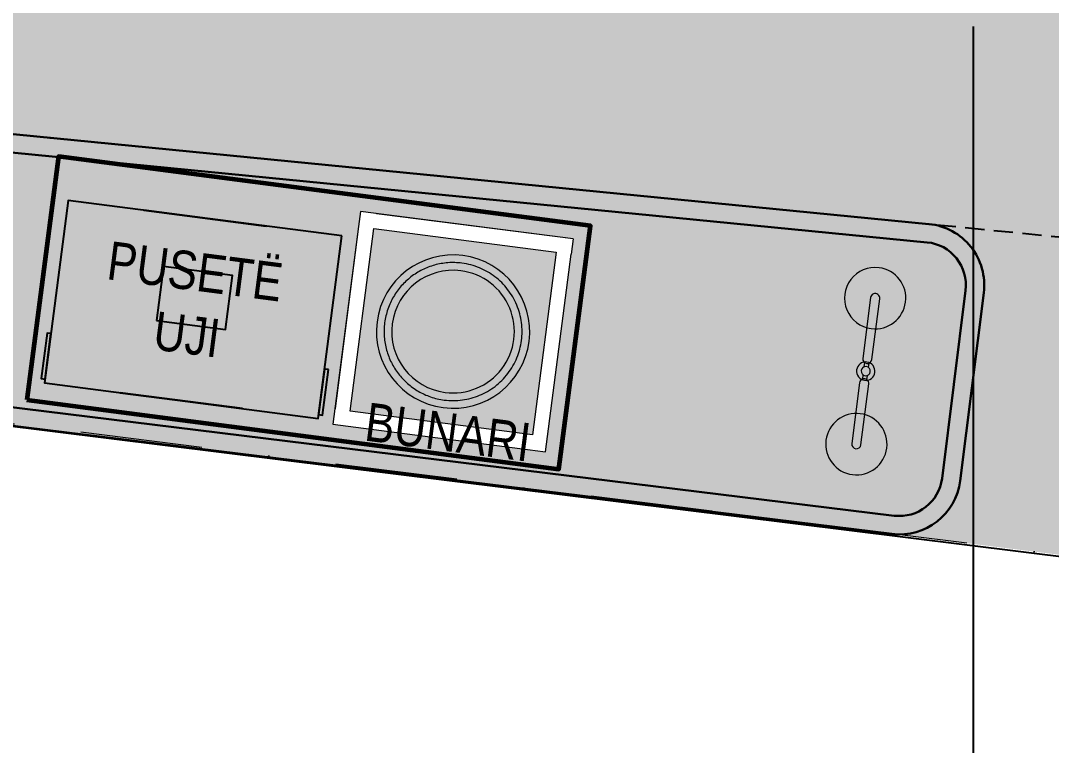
# Model space of a CAD drawing. Header units: centimetres. Extents: x 31799 to 51185, y -99131 to -72325.
# Drawn here: x 39556 to 40229, y -91898 to -91426 of the extents above; entities that cross this region are included whole.
import ezdxf

# ---------------------------------------------------------------- set-up
doc = ezdxf.new("R2010")
doc.units = ezdxf.units.CM
doc.header["$LTSCALE"] = 50
doc.header["$MEASUREMENT"] = 0
doc.set_wipeout_variables(frame=1)
for name, pattern in [('CACHE', [0.375, 0.25, -0.125]), ('Dot & Dashed', [335.13888120651256, 158.749999999965, -88.19444444442497, 0, -88.19443676212254]), ('Wipeout_Contour', [1000, 0, -1000])]:
    doc.linetypes.add(name, pattern=pattern)
doc.layers.get('0').update_dxf_attribs({"color": 8})
for name, color, linetype, lineweight in [('BETON CACHE', 4, 'CACHE', 5), ('New_0_Pen_No__1', 7, 'Continuous', 18), ('New_SANITARI BANJO_Pen_No__15', 214, 'Continuous', 25)]:
    doc.layers.add(name, color=color, linetype=linetype, lineweight=lineweight)
for name, color, linetype in [('BORD', 5, 'Continuous'), ('COTE 50ème', 1, 'Continuous'), ('EMPRISE BATIMENT', 253, 'CACHE'), ('New_Interior - Lamp', 7, 'Continuous'), ('New_MURET BA', 7, 'Continuous'), ('New_PLLAKAT', 7, 'Continuous'), ('New_SANITARI BANJO', 7, 'Continuous'), ('PARCELA', 7, 'Continuous'), ('TALUS', 2, 'Continuous')]:
    doc.layers.add(name, color=color, linetype=linetype)
for name, color, linetype, lineweight, true_color in [('New_Interior - Lamp_Pen_No__77', 7, 'Continuous', 20, 0xffeb28), ('New_MURET BA_Pen_No__9', 7, 'Continuous', 13, 0x3dad99), ('New_PLLAKAT_Pen_No__200', 7, 'Continuous', 18, 0xd61616), ('New_SANITARI BANJO_Pen_No__4', 252, 'Continuous', 18, 0x696969), ('New_SANITARI BANJO_Pen_No__64', 7, 'Continuous', 18, 0x41c341)]:
    doc.layers.add(name, color=color, linetype=linetype, lineweight=lineweight, true_color=true_color)
doc.layers.get('New_SANITARI BANJO').off()
doc.styles.add('GENERATED_STYLE_2', font='arial.ttf')
doc.styles.add('RS_TXT_100', font='arial.ttf', dxfattribs={"height": 25})
doc.dimstyles.new('RS_100CM_LINEAIRE', dxfattribs={"dimscale": 10, "dimtxt": 25, "dimasz": 1.5, "dimexe": 1, "dimexo": 2.5, "dimgap": 1, "dimtad": 1, "dimdec": 1, "dimrnd": 0.5, "dimdsep": 46, "dimtxsty": 'RS_TXT_100', "dimblk1": 'ARCHTICK', "dimblk2": 'ARCHTICK', "dimsah": 1, "dimcen": 2.5, "dimdle": 1, "dimclrt": 4, "dimadec": 0, "dimazin": 2, "dimtfac": 1, "dimtdec": 1, "dimtix": 1, "dimtmove": 2, "dimatfit": 3, "dimfxl": 1, "dimtolj": 1, "dimtzin": 0, "dimarcsym": 0})

# ---------------------------------------------------------------- blocks, each defined once
blk = doc.blocks.new('A$Cd0191f6d')
at = {"layer": 'PARCELA', "flags": 128}
blk.add_lwpolyline([(-4012.299999874085, 2412.499999813735), (-1544.900000095367, 6642.599999997765), (-1363.699999824166, 6562.69999993965), (1796.300000138581, 5170.699999947101), (2325.200000032783, 4910.499999951571), (1784.999999869615, 3774.500000011176), (1430.499999970198, 3029.199999943376), (1230.499999877065, 2593.200000096112), (0, 0), (-1167.599999997765, 602.3999998345971), (-4012.299999874085, 2412.499999813735)], dxfattribs=at)
blk = doc.blocks.new('Slab_300', base_point=(7745.285537576168, -631.5215628778478))
at = {"layer": 'New_PLLAKAT_Pen_No__200', "color": 12, "linetype": 'Continuous', "lineweight": 60, "true_color": 0xd61616, "flags": 128}
blk.add_lwpolyline([(7745.285537576168, -631.5215628778478), (8095.285537576166, -631.5215628778478), (8095.285537576166, -471.5215628778494), (7745.285537576168, -471.5215628778494)], close=True, dxfattribs=at)
blk = doc.blocks.new('Wall_141', base_point=(8075.285537576166, -491.5215628778488))
at = {"color": 254, "linetype": 'Wipeout_Contour', "lineweight": 0, "ltscale": 23891.32294376886}
blk.add_wipeout([(7945.285537576168, -491.5215628778488), (7955.285537576168, -491.5215628778488), (7945.285537576168, -481.5215628778488)], dxfattribs=at).dxf.layer = 'New_MURET BA'
at = {"color": 254, "linetype": 'Wipeout_Contour', "lineweight": 0, "ltscale": 24289.58479423104}
blk.add_wipeout([(8075.285537576166, -491.5215628778488), (8085.285537576166, -491.5215628778488), (8085.285537576166, -481.5215628778488)], dxfattribs=at).dxf.layer = 'New_MURET BA'
at = {"color": 254, "linetype": 'Wipeout_Contour', "lineweight": 0, "ltscale": 23899.63424303211}
blk.add_wipeout([(7945.285537576168, -481.5215628778488), (7955.285537576168, -491.5215628778488), (7955.285537576168, -481.5215628778488)], dxfattribs=at).dxf.layer = 'New_MURET BA'
at = {"layer": 'New_MURET BA_Pen_No__9', "color": 135, "linetype": 'Continuous', "lineweight": 13, "true_color": 0x3dad99, "flags": 128}
blk.add_lwpolyline([(7945.285537576168, -481.5215628778488), (7945.285537576168, -491.5215628778488)], dxfattribs=at)
at = {"color": 254, "linetype": 'Wipeout_Contour', "lineweight": 0, "ltscale": 32120.1613412408}
blk.add_wipeout([(8075.2855375761665, -481.5215628778488), (7955.285537576168, -481.5215628778488), (7955.285537576168, -491.5215628778488), (8075.2855375761665, -491.5215628778488)], dxfattribs=at).dxf.layer = 'New_MURET BA'
at = {"color": 254, "linetype": 'Wipeout_Contour', "lineweight": 0, "ltscale": 24279.93994160537}
blk.add_wipeout([(8075.2855375761665, -481.5215628778475), (8075.2855375761665, -491.5215628778488), (8085.285537576167, -481.5215628778475)], dxfattribs=at).dxf.layer = 'New_MURET BA'
at = {"layer": 'New_MURET BA_Pen_No__9', "color": 135, "linetype": 'Continuous', "lineweight": 13, "true_color": 0x3dad99, "flags": 128}
for points in [[(8085.285537576166, -481.5215628778488), (7945.285537576168, -481.5215628778488)], [(8085.285537576166, -481.5215628778488), (8085.285537576166, -491.5215628778488)], [(7955.285537576168, -491.5215628778488), (8075.285537576166, -491.5215628778488)]]:
    blk.add_lwpolyline(points, dxfattribs=at)
blk = doc.blocks.new('Wall_142', base_point=(7955.285537576168, -491.5215628778488))
at = {"color": 254, "linetype": 'Wipeout_Contour', "lineweight": 0, "ltscale": 23927.37984572911}
blk.add_wipeout([(7955.285537576168, -611.5215628778484), (7945.285537576168, -621.5215628778484), (7955.285537576168, -621.5215628778484)], dxfattribs=at).dxf.layer = 'New_MURET BA'
at = {"color": 254, "linetype": 'Wipeout_Contour', "lineweight": 0, "ltscale": 23917.55632100489}
blk.add_wipeout([(7955.285537576168, -611.5215628778484), (7945.285537576168, -611.5215628778484), (7945.285537576168, -621.5215628778484)], dxfattribs=at).dxf.layer = 'New_MURET BA'
at = {"layer": 'New_MURET BA_Pen_No__9', "color": 135, "linetype": 'Continuous', "lineweight": 13, "true_color": 0x3dad99, "flags": 128}
blk.add_lwpolyline([(7945.285537576168, -621.5215628778484), (7955.285537576168, -621.5215628778484)], dxfattribs=at)
at = {"color": 254, "linetype": 'Wipeout_Contour', "lineweight": 0, "ltscale": 31878.47017183731}
blk.add_wipeout([(7945.285537576168, -491.52156287784874), (7945.285537576168, -611.5215628778483), (7955.285537576168, -611.5215628778483), (7955.285537576168, -491.52156287784874)], dxfattribs=at).dxf.layer = 'New_MURET BA'
at = {"layer": 'New_MURET BA_Pen_No__9', "color": 135, "linetype": 'Continuous', "lineweight": 13, "true_color": 0x3dad99, "flags": 128}
for points in [[(7945.285537576168, -491.5215628778488), (7945.285537576168, -621.5215628778484)], [(7955.285537576168, -611.5215628778484), (7955.285537576168, -491.5215628778488)]]:
    blk.add_lwpolyline(points, dxfattribs=at)
blk = doc.blocks.new('Wall_143', base_point=(7955.285537576168, -611.5215628778484))
at = {"color": 254, "linetype": 'Wipeout_Contour', "lineweight": 0, "ltscale": 24315.387383127}
blk.add_wipeout([(8085.285537576166, -611.5215628778484), (8075.285537576166, -611.5215628778484), (8085.285537576166, -621.5215628778484)], dxfattribs=at).dxf.layer = 'New_MURET BA'
at = {"color": 254, "linetype": 'Wipeout_Contour', "lineweight": 0, "ltscale": 24307.250330868}
blk.add_wipeout([(8075.2855375761665, -611.5215628778484), (8075.2855375761665, -621.521562877849), (8085.285537576167, -621.521562877849)], dxfattribs=at).dxf.layer = 'New_MURET BA'
at = {"layer": 'New_MURET BA_Pen_No__9', "color": 135, "linetype": 'Continuous', "lineweight": 13, "true_color": 0x3dad99, "flags": 128}
blk.add_lwpolyline([(8085.285537576166, -621.5215628778484), (8085.285537576166, -611.5215628778484)], dxfattribs=at)
at = {"color": 254, "linetype": 'Wipeout_Contour', "lineweight": 0, "ltscale": 32155.85852345075}
blk.add_wipeout([(7955.285537576168, -621.5215628778484), (8075.2855375761665, -621.5215628778484), (8075.2855375761665, -611.5215628778484), (7955.285537576168, -611.5215628778484)], dxfattribs=at).dxf.layer = 'New_MURET BA'
at = {"layer": 'New_MURET BA_Pen_No__9', "color": 135, "linetype": 'Continuous', "lineweight": 13, "true_color": 0x3dad99, "flags": 128}
for points in [[(8075.285537576166, -611.5215628778484), (7955.285537576168, -611.5215628778484)], [(7955.285537576168, -621.5215628778484), (8085.285537576166, -621.5215628778484)]]:
    blk.add_lwpolyline(points, dxfattribs=at)
blk = doc.blocks.new('Wall_144', base_point=(8075.285537576166, -611.5215628778484))
at = {"color": 254, "linetype": 'Wipeout_Contour', "lineweight": 0, "ltscale": 32397.22913908989}
blk.add_wipeout([(8085.285537576166, -611.5215628778483), (8085.285537576166, -491.52156287784874), (8075.285537576166, -491.52156287784874), (8075.285537576166, -611.5215628778483)], dxfattribs=at).dxf.layer = 'New_MURET BA'
at = {"layer": 'New_MURET BA_Pen_No__9', "color": 135, "linetype": 'Continuous', "lineweight": 13, "true_color": 0x3dad99, "flags": 128}
for points in [[(8075.285537576166, -491.5215628778488), (8075.285537576166, -611.5215628778484)], [(8085.285537576166, -611.5215628778484), (8085.285537576166, -491.5215628778488)]]:
    blk.add_lwpolyline(points, dxfattribs=at)
blk = doc.blocks.new('Cylinder Shell 27')
at = {"layer": 'New_SANITARI BANJO_Pen_No__4', "color": 251, "linetype": 'Continuous', "lineweight": 13, "true_color": 0x696969, "flags": 128}
for points in [[(50, 0, 0.9999999999999999), (-50, 6.123233995736766e-15, 0.9999999999999999)], [(40, 0, 0.9999999999999999), (-40, 4.898587196589413e-15, 0.9999999999999999)]]:
    blk.add_lwpolyline(points, format="xyb", close=True, dxfattribs=at)
at = {"layer": 'New_SANITARI BANJO_Pen_No__64', "color": 95, "linetype": 'Dot & Dashed', "lineweight": 20, "true_color": 0x41c341}
for start, end in [(0, 180), (180, 0)]:
    blk.add_arc((0, 0), 45, start, end, dxfattribs=at)
blk = doc.blocks.new('AHU Mixing Box 27')
at = {"layer": 'New_SANITARI BANJO_Pen_No__15', "color": 214, "linetype": 'Continuous', "lineweight": 25}
for p, q in [((-40.2, 60), (40.2, 60)), ((40.2, 60), (-40.2, 60)), ((40.2, -60.00000000000001), (-40.2, -59.99999999999999)), ((-40.2, -59.99999999999999), (40.2, -60.00000000000001))]:
    blk.add_line(p, q, dxfattribs=at)
at = {"layer": 'New_SANITARI BANJO_Pen_No__15', "color": 214, "linetype": 'Continuous', "lineweight": 25, "flags": 128}
for points in [[(-92.5, 27.49999999999999), (-90, 27.49999999999999), (-90, 57.49999999999999), (-92.5, 57.49999999999999)], [(-90, -60), (90, -60), (90, 60), (-90, 60)], [(90, 27.49999999999999), (92.5, 27.49999999999999), (92.5, 57.49999999999999), (90, 57.49999999999999)], [(22.7, 10.2), (-22.7, 10.2), (-22.7, -25.2), (22.7, -25.2)]]:
    blk.add_lwpolyline(points, close=True, dxfattribs=at)
blk = doc.blocks.new('Street Lamp 02 27')
at = {"layer": 'New_Interior - Lamp_Pen_No__77', "color": 2, "linetype": 'Continuous', "lineweight": 20, "true_color": 0xffeb28}
for p, q in [((-2.598076211353316, 1.5), (-5.401923788646684, 1.500000000000001)), ((5.401923788646684, 1.5), (2.598076211353316, 1.5)), ((-5.401923788646684, -1.499999999999999), (-2.598076211353316, -1.5)), ((2.598076211353316, -1.5), (5.401923788646684, -1.5))]:
    blk.add_line(p, q, dxfattribs=at)
at = {"layer": 'New_Interior - Lamp_Pen_No__77', "color": 2, "linetype": 'Continuous', "lineweight": 20, "true_color": 0xffeb28, "flags": 128}
for points in [[(-68, 8.327598234202001e-15, 0.9999999999999999), (-28, 3.429011037612589e-15, 0.9999999999999999)], [(68, 0, 0.9999999999999999), (28, 0, 0.9999999999999999)], [(-8, 3.000000000000001), (-48.00000000000001, 3.000000000000006, 0.9999999999999999), (-48.00000000000001, -2.999999999999994), (-8, -2.999999999999999, 0.9999999999999999)], [(6, 0, 0.9999999999999999), (-6, 0, 0.9999999999999999)], [(3, -7.347880794884119e-16, 0.9999999999999999), (-3, 7.347880794884119e-16, 0.9999999999999999)], [(8, -3), (48.00000000000001, -3, 0.9999999999999999), (48.00000000000001, 3), (8, 3, 0.9999999999999999)]]:
    blk.add_lwpolyline(points, format="xyb", close=True, dxfattribs=at)
blk = doc.blocks.new('_ArchTick')
at = {"color": 0, "linetype": 'ByBlock', "const_width": 0.15}
blk.add_lwpolyline([(-0.5, -0.5), (0.5, 0.5)], dxfattribs=at)
blk = doc.blocks.new('*D1387')
at = {"layer": 'COTE 50ème', "color": 0, "linetype": 'ByBlock', "lineweight": -2, "ltscale": 0.5, "transparency": 16777216}
for p, q in [((37613.68766946589, -91097.92287465712), (37613.68766946589, -92080.53205945768)), ((41048.68788111865, -91152.92288716404), (41048.68788111865, -92080.53205945768)), ((41058.68788111865, -92070.53205945768), (37603.68766946589, -92070.53205945768))]:
    blk.add_line(p, q, dxfattribs=at)
at = {"layer": 'Defpoints', "color": 0, "linetype": 'ByBlock', "lineweight": 15, "ltscale": 0.5, "transparency": 16777216}
for p in [(37613.68766946589, -91072.92287465712), (41048.68788111865, -91127.92288716404), (37613.68766946589, -92070.53205945768)]:
    blk.add_point(p, dxfattribs=at)
at = {"layer": 'COTE 50ème', "color": 0, "linetype": 'ByBlock', "lineweight": -2, "ltscale": 0.5, "transparency": 16777216, "xscale": 15, "yscale": 15, "zscale": 15, "rotation": 180}
blk.add_blockref('_ArchTick', (37613.68766946589, -92070.53205945768), dxfattribs=at)
at = {"layer": 'COTE 50ème', "color": 0, "linetype": 'ByBlock', "lineweight": -2, "ltscale": 0.5, "transparency": 16777216, "xscale": 15, "yscale": 15, "zscale": 15}
blk.add_blockref('_ArchTick', (41048.68788111865, -92070.53205945768), dxfattribs=at)
at = {"layer": 'COTE 50ème', "color": 4, "linetype": 'ByBlock', "lineweight": 15, "ltscale": 0.5, "transparency": 16777216, "insert": (39331.18777529227, -92047.75920816163), "char_height": 25, "attachment_point": 5, "style": 'RS_TXT_100'}
blk.add_mtext('\\A1;3435', dxfattribs=at)
blk = doc.blocks.new('*D1391')
at = {"layer": 'COTE 50ème', "color": 0, "linetype": 'ByBlock', "lineweight": -2, "ltscale": 0.5, "transparency": 16777216}
for p, q in [((40177.64364436701, -91429.72533667051), (40177.64364436701, -92198.12903081934)), ((41147.63638494691, -91433.42298669743), (41147.63638494691, -92198.12903081934)), ((41157.63638494691, -92188.12903081934), (40167.64364436701, -92188.12903081934))]:
    blk.add_line(p, q, dxfattribs=at)
at = {"layer": 'Defpoints', "color": 0, "linetype": 'ByBlock', "lineweight": 15, "ltscale": 0.5, "transparency": 16777216}
for p in [(40177.64364436701, -91404.72533667051), (41147.63638494691, -91408.42298669743), (40177.64364436701, -92188.12903081934)]:
    blk.add_point(p, dxfattribs=at)
at = {"layer": 'COTE 50ème', "color": 0, "linetype": 'ByBlock', "lineweight": -2, "ltscale": 0.5, "transparency": 16777216, "xscale": 15, "yscale": 15, "zscale": 15, "rotation": 180}
blk.add_blockref('_ArchTick', (40177.64364436701, -92188.12903081934), dxfattribs=at)
at = {"layer": 'COTE 50ème', "color": 0, "linetype": 'ByBlock', "lineweight": -2, "ltscale": 0.5, "transparency": 16777216, "xscale": 15, "yscale": 15, "zscale": 15}
blk.add_blockref('_ArchTick', (41147.63638494691, -92188.12903081934), dxfattribs=at)
at = {"layer": 'COTE 50ème', "color": 4, "linetype": 'ByBlock', "lineweight": 15, "ltscale": 0.5, "transparency": 16777216, "insert": (40662.64001465696, -92165.3647061263), "char_height": 25, "attachment_point": 5, "style": 'RS_TXT_100'}
blk.add_mtext('\\A1;970', dxfattribs=at)
blk = doc.blocks.new('*D1392')
at = {"layer": 'COTE 50ème', "color": 0, "linetype": 'ByBlock', "lineweight": -2, "ltscale": 0.5, "transparency": 16777216}
for p, q in [((38953.18620844773, -91285.05841239003), (38953.18620844773, -92198.12903081934)), ((40177.64364436701, -91429.72533667051), (40177.64364436701, -92198.12903081934)), ((40187.64364436701, -92188.12903081934), (38943.18620844773, -92188.12903081934))]:
    blk.add_line(p, q, dxfattribs=at)
at = {"layer": 'Defpoints', "color": 0, "linetype": 'ByBlock', "lineweight": 15, "ltscale": 0.5, "transparency": 16777216}
for p in [(38953.18620844773, -91260.05841239003), (40177.64364436701, -91404.72533667051), (38953.18620844773, -92188.12903081934)]:
    blk.add_point(p, dxfattribs=at)
at = {"layer": 'COTE 50ème', "color": 0, "linetype": 'ByBlock', "lineweight": -2, "ltscale": 0.5, "transparency": 16777216, "xscale": 15, "yscale": 15, "zscale": 15, "rotation": 180}
blk.add_blockref('_ArchTick', (38953.18620844773, -92188.12903081934), dxfattribs=at)
at = {"layer": 'COTE 50ème', "color": 0, "linetype": 'ByBlock', "lineweight": -2, "ltscale": 0.5, "transparency": 16777216, "xscale": 15, "yscale": 15, "zscale": 15}
blk.add_blockref('_ArchTick', (40177.64364436701, -92188.12903081934), dxfattribs=at)
at = {"layer": 'COTE 50ème', "color": 4, "linetype": 'ByBlock', "lineweight": 15, "ltscale": 0.5, "transparency": 16777216, "insert": (39565.41492640737, -92165.3647061263), "char_height": 25, "attachment_point": 5, "style": 'RS_TXT_100'}
blk.add_mtext('\\A1;1224.5', dxfattribs=at)

msp = doc.modelspace()

# ---------------------------------------------------------------- hatches: boundary and pattern name
at = {"layer": 'EMPRISE BATIMENT', "linetype": 'ByBlock', "lineweight": 15, "ltscale": 200, "true_color": 0x9898cc, "transparency": 33554559}
h = msp.add_hatch(dxfattribs=at)
h.set_pattern_fill('HT6006ET', color=253, scale=0.15, angle=25.3848191782744, pattern_type=2)
h.set_pattern_definition([(25.3848191782744, (0.8131040188207279, 0.3858261973707608), (-38.96844593444685, 82.12350590089352), [90, -0.8999999999999999]), (25.3848191782744, (0.4272778214499671, 1.198930216191489), (-38.96844593444685, 82.12350590089352), [90, -0.8999999999999999]), (115.3848191782744, (0.4272778214499671, 1.198930216191489), (-82.12350590089352, -38.96844593444684), [90, -0.8999999999999999]), (115.3848191782744, (-0.3858261973707608, 0.8131040188207279), (-82.12350590089352, -38.96844593444684), [90, -0.8999999999999999])])
edge = h.paths.add_edge_path()
edge.add_arc((41669.31584043234, -90883.05106003318), 150.0000000000008, -117.01961380237299, 0, ccw=False)
edge.add_line((41601.17151733366, -91016.67871895686), (41430.54334636711, -90929.66573597313))
edge.add_arc((41498.68766946578, -90796.03807704945), 149.9999999999988, 180, 242.9803861976269, ccw=False)
edge.add_line((41348.68766946578, -90796.03807704945), (41348.68766946578, -89516.90968305836))
edge.add_ellipse((41354.66933711182, -89497.82514344715), major_axis=(14.14213562373344, 14.14213562373344), ratio=0.9999999999996476, start_angle=134.9999999999899, end_angle=207.5974427334056, ccw=False)
edge.add_ellipse((41354.66933711182, -89497.82514344715), major_axis=(14.14213562373344, 14.14213562373344), ratio=0.9999999999996476, start_angle=422.4025572666145, end_angle=494.99999999999, ccw=False)
edge.add_line((41348.68766946578, -89478.74060383593), (41348.68766946578, -89179.87009285137))
edge.add_arc((41498.68766946578, -89179.87009285137), 150.0000000000015, 122.8918257017014, 180, ccw=False)
edge.add_line((41417.22947088815, -89053.91549037695), (41198.68766946578, -89053.91549037695))
edge.add_line((41198.68766946578, -89053.91549037695), (41198.68766946578, -89704.51235311996))
edge.add_line((41198.68766946578, -89704.51235311996), (41293.80010968831, -89704.51235311996))
edge.add_line((41293.80010968831, -89704.51235311996), (41293.80010968831, -89724.51235311996))
edge.add_line((41293.80010968831, -89724.51235311996), (41198.68766946578, -89724.51235311996))
edge.add_line((41198.68766946578, -89724.51235311996), (41198.68766946578, -91277.9228831899))
edge.add_line((41198.68766946578, -91277.9228831899), (41148.13385569179, -91277.9228831899))
edge.add_line((41148.13385569179, -91277.9228831899), (41147.63638494691, -91408.42298669743))
edge.add_line((41147.63638494691, -91408.42298669743), (40177.64364436701, -91404.72533667051))
edge.add_line((40177.64364436701, -91404.72533667051), (40178.12701954672, -91277.9228831899))
edge.add_line((40178.12701954672, -91277.9228831899), (38243.68766946551, -91277.9228831899))
edge.add_line((38243.68766946551, -91277.9228831899), (38243.68766946561, -91222.92287465712))
edge.add_line((38243.68766946561, -91222.92287465712), (37463.68766946589, -91222.92287465712))
edge.add_line((37463.68766946589, -91222.92287465712), (37463.68766946588, -90939.69135369862))
edge.add_line((37463.68766946588, -90939.69135369862), (37421.44499922576, -90898.46146279972))
edge.add_line((37421.44499922576, -90898.46146279972), (37349.60188219794, -89573.93128627777))
edge.add_line((37349.60188219794, -89573.93128627777), (37382.54775161725, -89473.68263476885))
edge.add_line((37382.54775161725, -89473.68263476885), (37377.08512908741, -89476.83648135694))
edge.add_line((37377.08512908741, -89476.83648135694), (37377.08512908741, -89436.83648135694))
edge.add_line((37377.08512908741, -89436.83648135694), (37356.17210177643, -89436.83648135694))
edge.add_line((37356.17210177643, -89436.83648135694), (37205.55520875461, -91269.4822875506))
edge.add_line((37205.55520875461, -91269.4822875506), (37269.19688961989, -91275.73211602392))
edge.add_ellipse((37275.45029697978, -91294.72934993815), major_axis=(-14.14213562373623, 14.14213562373623), ratio=0.9999999999989863, start_angle=-55.26629694006158, end_angle=-26.779766819775887, ccw=False)
edge.add_ellipse((37275.45029697978, -91294.72934993815), major_axis=(14.14213562373322, 14.14213562373322), ratio=0.9999999999994122, start_angle=375.5624551502505, end_angle=394.73370305998134, ccw=False)
edge.add_line((37285.27978774477, -91277.31151105667), (38146.56665690901, -91361.89279686516))
edge.add_line((38146.56665690901, -91361.89279686516), (41819.31584043236, -91722.56919809243))
edge.add_line((41819.31584043236, -91722.56919809243), (41819.31584043236, -91460.50920761195))
edge.add_line((41819.31584043236, -91460.50920761195), (41783.68766946578, -91460.50920761195))
edge.add_line((41783.68766946578, -91460.50920761195), (41783.68766946578, -91442.80612815001))
edge.add_line((41783.68766946578, -91442.80612815001), (41819.31584043236, -91442.80612815001))
edge.add_line((41819.31584043236, -91442.80612815001), (41819.31584043236, -91436.0953576922))
edge.add_line((41819.31584043236, -91436.0953576922), (41783.68766946578, -91436.0953576922))
edge.add_line((41783.68766946578, -91436.0953576922), (41783.68766946578, -91418.39227823027))
edge.add_line((41783.68766946578, -91418.39227823027), (41819.31584043236, -91418.39227823027))
edge.add_line((41819.31584043236, -91418.39227823027), (41819.31584043236, -91413.27552684331))
edge.add_line((41819.31584043236, -91413.27552684331), (41783.68766946578, -91413.27552684331))
edge.add_line((41783.68766946578, -91413.27552684331), (41783.68766946578, -91395.57244738138))
edge.add_line((41783.68766946578, -91395.57244738138), (41819.31584043236, -91395.57244738138))
edge.add_line((41819.31584043236, -91395.57244738138), (41819.31584043234, -90883.05106003318))
h.paths.add_polyline_path([(41583.68766946578, -91546.4950469287), (41783.68766946578, -91546.49504692871), (41783.68766946578, -91696.49504692873), (41583.68766946578, -91696.49504692873)], flags=16)
h.paths.add_polyline_path([(41608.68766946578, -91571.4950469287), (41758.68766946578, -91571.49504692871), (41758.68766946578, -91671.49504692873), (41608.68766946578, -91671.49504692873)], flags=0)
h.paths.add_polyline_path([(40583.68766946578, -88808.08165684936), (40583.68766946578, -88912.92288318987), (41024.53121605414, -88912.92288318988)])
h.paths.add_polyline_path([(41819.31584043237, -89053.91549037697), (41617.38655707501, -89053.91549037695), (41704.02084941522, -89074.51882124656, -0.3473684220836382), (41819.31584043234, -89220.44881251463)], flags=17)
h.paths.add_polyline_path([(42003.68766946793, -88914.19696181196), (41860.58954436287, -88940.24242782759, -0.05188222416297349), (41819.31584043234, -88943.40059606396), (41819.31584043234, -89051.91549037663), (42003.68766946805, -89051.91549037662)])
h.paths.add_polyline_path([(42003.68766946575, -89053.91549037697), (41819.31584043237, -89053.91549037697), (41819.31584043236, -91395.57244738138), (42003.6876694657, -91395.57244738138), (42003.68766946571, -90927.46197814726), (41964.38544419452, -90928.04745539767), (41954.45534831169, -90261.45474792838), (41994.45091075935, -90260.85894217518), (42003.68766946572, -90880.90894642215)])
h.paths.add_polyline_path([(42003.6876694657, -91460.50920761195), (41819.31584043236, -91460.50920761195), (41819.31584043236, -91722.5691980924), (41966.77833944784, -91737.05051462213, 0.2735556636879924), (42003.6876694657, -91719.84731787324)])
h.paths.add_polyline_path([(40901.68766225664, -91676.57555572748, -0.4431841892065153), (40945.59699227467, -91636.76704986743), (40148.7904485965, -91558.51795027262, -0.4220149610239712), (40184.57175467628, -91603.29167578054), (40169.2362332473, -91725.8797269799, -0.3949097059387689), (40127.22301663859, -91760.8470206485), (40506.23846520108, -91808.26109956141), (40940.32498380142, -91823.05769687262, -0.4042684993169158), (40901.68766225664, -91783.08091476817)])
h.paths.add_polyline_path([(39217.55317478142, -91508.07552504625, -0.4201715913503162), (39261.34215959842, -91471.36752448612), (38146.56665690901, -91361.89279686516, -0.4142135623730788), (38182.46583275103, -91405.61063274324), (38175.32596657411, -91478.31552162017, -0.3113118324449594), (38146.02079899354, -91513.00256299878), (39232.30300046925, -91648.89430624511, -0.3101808489467133), (39209.65264195936, -91609.69461328977)], flags=17)
h.paths.add_polyline_path([(41148.13385569179, -91277.9228831899), (40178.12701954672, -91277.9228831899), (40177.64364436701, -91404.72533667051), (41147.63638494691, -91408.42298669743)], flags=17)
h.paths.add_polyline_path([(37463.68766946584, -89426.83648135694), (37382.54775161725, -89473.68263476885), (37349.60188219794, -89573.93128627777), (37421.44499922576, -90898.46146279972), (37463.68766946588, -90939.69135369862)], flags=17)
h.paths.add_polyline_path([(37463.68766946583, -89053.91549037686), (37387.6426509351, -89053.91549037686), (37357.81581157035, -89416.83648135694), (37377.08512908741, -89416.83648135694), (37377.08512908741, -89376.83648135694), (37408.42832167634, -89394.93248203542), (37463.68766946583, -89226.78772832881)], flags=16)
h.paths.add_polyline_path([(37463.68766946582, -88443.03571126917), (37449.34917410432, -88303.09532251924), (37387.8070219145, -89051.91549037686), (37463.68766946583, -89051.91549037686)])
h.paths.add_polyline_path([(37463.68766946583, -89226.78772832883), (37408.42832167634, -89394.93248203542), (37463.68766946584, -89426.83648135694)], flags=17)
h.paths.add_polyline_path([(41263.13049644345, -89743.54777694814), (41394.01385251439, -89743.54777694766), (41394.01385251406, -89650.36337494674), (41263.13049644313, -89650.36337494722)], flags=24)
h.paths.add_polyline_path([(41608.89623950674, -91666.10169970222), (41756.87031863362, -91666.10169970222), (41756.87031863362, -91571.61862065492), (41608.89623950674, -91571.61862065492)], flags=8)
h.paths.add_polyline_path([(41813.25452484172, -91402.0441630382), (42211.92437477351, -91402.04416303679), (42211.92437477318, -91308.43343088581), (41813.2545248414, -91308.43343088722)], flags=9)
at = {"layer": 'TALUS', "lineweight": 30, "ltscale": 0.5, "true_color": 0x939598, "transparency": 33554559}
h = msp.add_hatch(dxfattribs=at)
h.set_pattern_fill('AR-BRSTD', color=252, scale=10, angle=25.3848191782744)
h.set_pattern_definition([(25.3848191782744, (-85633.25279063068, -50661.26926081775), (-11.43331631542021, 24.09498242438757), []), (115.3848191782744, (-85633.25279063068, -50661.26926081775), (-47.57127270745256, 6.947151430131534), [26.67, -26.67])])
edge = h.paths.add_edge_path()
edge.add_line((51168.79446779084, -85771.98218413275), (38822.07713352588, -85555.82566912944))
edge.add_arc((38709.34729134713, -87375.30775866934), 1822.970951900793, 86.45465124964574, 140.5002035420514)
edge.add_arc((39891.45875000868, -88452.22143186604), 3421.032003480776, 139.1759243036042, 152.5402076988426)
edge.add_arc((28852.0999723263, -82715.33768812158), 9019.999999999973, 329.4357010675933, 332.54020769884426, ccw=False)
edge.add_arc((38265.83918597759, -88274.69319847299), 1912.745294440515, 149.4357010675207, 196.8405723386815)
edge.add_arc((34676.27168654486, -89211.5124965988), 1799.999999999678, 352.36335917613354, 372.2747163366826, ccw=False)
edge.add_line((36460.30705312418, -89450.71494389599), (35278.31571298675, -99106.47210740784))
edge.add_line((35278.31571298676, -99106.47210740784), (35456.98203581496, -99128.34320905022))
edge.add_line((35456.98203581496, -99128.34320905022), (36638.85085285327, -89473.58694398144))
edge.add_arc((34676.27168654485, -89211.51249659884), 1979.999999999669, 352.3939628531224, 372.4924356409736)
edge.add_arc((38265.83918597744, -88274.69319847421), 1732.74529444101, 149.4357010674844, 197.0663442301818, ccw=False)
edge.add_arc((28852.09997232275, -82715.33768811954), 9200.000000004073, 329.4357010675921, 332.5402076988431)
edge.add_arc((39891.45875000869, -88452.221431866), 3241.032003480768, 139.1386897844903, 152.5402076988433, ccw=False)
edge.add_arc((38709.34729134891, -87375.30775866857), 1642.970951899917, 86.31897838516647, 140.5718444617201, ccw=False)
edge.add_line((38814.82891781346, -85735.72635621692), (51165.64365366782, -85951.954605271))
edge.add_line((51165.64365366782, -85951.95460527099), (51168.79446779085, -85771.98218413275))
at = {"layer": 'TALUS', "lineweight": 30, "ltscale": 0.5, "true_color": 0x636466, "transparency": 33554559}
h = msp.add_hatch(color=251, dxfattribs=at)
h.dxf.hatch_style = 1
edge = h.paths.add_edge_path()
edge.add_line((39261.34215959841, -91471.36752448612), (40148.79044859649, -91558.51795027262))
edge.add_arc((40144.88111857847, -91598.32645613268), 39.99999999999874, -7.1305455284602886, 84.39134416525923, ccw=False)
edge.add_line((40184.57175467628, -91603.29167578054), (40169.2362332473, -91725.8797269799))
edge.add_arc((40129.5455971495, -91720.91450733204), 39.99999999999581, 262.99568066163664, 352.86945447153835, ccw=False)
edge.add_line((40124.66783043694, -91760.61598579188), (39244.65453004579, -91652.49659704953))
edge.add_arc((39249.53229675833, -91612.7951185897), 39.99999999997747, 175.5543940094683, 262.9956806616548, ccw=False)
edge.add_line((39209.65264195936, -91609.69461328977), (39217.55317478142, -91508.07552504627))
edge.add_arc((39257.43282958039, -91511.17603034618), 39.99999999999682, 84.39134416526957, 175.5543940094899, ccw=False)
at = {"layer": 'TALUS', "lineweight": 30, "ltscale": 0.5, "true_color": 0x139b48, "transparency": 33554559}
h = msp.add_hatch(dxfattribs=at)
h.set_pattern_fill('ANGLE', color=114, angle=25.3848191782744)
h.set_pattern_definition([(25.3848191782744, (0, 0), (-0.1178913380855103, 0.2484484501952224), [0.2, -0.075]), (115.3848191782744, (0, 0), (-0.2484484501952224, -0.1178913380855103), [0.2, -0.075])])
edge = h.paths.add_edge_path()
edge.add_line((39260.169360593, -91483.31007624415), (40147.61764959108, -91570.46050203065))
edge.add_arc((40144.88111857847, -91598.32645613268), 27.9999999999913, -7.13054552846171, 84.39134416526957, ccw=False)
edge.add_line((40172.66456384693, -91601.80210988618), (40157.32904241796, -91724.39016108554))
edge.add_arc((40129.5455971495, -91720.91450733204), 27.99999999999707, 262.99568066163295, 352.86945447153835, ccw=False)
edge.add_line((40126.13116045071, -91748.70554225393), (39246.11786005955, -91640.58615351157))
edge.add_arc((39249.53229675833, -91612.79511858967), 28.00000000000554, 175.554394009516, 262.99568066166614, ccw=False)
edge.add_line((39221.61653839905, -91610.62476487974), (39229.51707122112, -91509.00567663624))
edge.add_arc((39257.43282958039, -91511.17603034618), 27.99999999999426, 84.39134416526957, 175.5543940094864, ccw=False)

# ---------------------------------------------------------------- linework, layer by layer
at = {"layer": 'BETON CACHE', "color": 232, "linetype": 'Dot & Dashed', "ltscale": 0.01}
msp.add_lwpolyline([(41819.31584043236, -91853.01963576846), (40506.23846520108, -91808.26109956141), (37160.55383731044, -91389.7226057714), (37580.25915355139, -86510.6185673923), (41229.94203708913, -86411.0098324376), (41819.31584043232, -86419.82855780362)], close=True, dxfattribs=at)
at = {"layer": 'BORD', "color": 1, "linetype": 'CACHE'}
msp.add_lwpolyline([(37387.6426509351, -89053.91549037686), (37205.55520875461, -91269.4822875506), (42003.6876694657, -91740.67513575943), (42003.68766946575, -89053.91549037697)], close=True, dxfattribs=at)

# ---------------------------------------------------------------- block references
at = {"layer": 'New_Interior - Lamp', "color": 2, "linetype": 'Continuous', "lineweight": 20, "true_color": 0xffeb28, "zscale": 100, "rotation": 262.6792933397639}
msp.add_blockref('Street Lamp 02 27', (40107.59486188751, -91654.47138378234), dxfattribs=at)
at = {"layer": 'New_PLLAKAT', "color": 12, "linetype": 'Continuous', "lineweight": 60, "true_color": 0xd61616, "rotation": 352.6045830869971}
msp.add_blockref('Slab_300', (39560.31101685338, -91673.25405051303), dxfattribs=at)
at = {"layer": 'TALUS', "color": 18, "lineweight": 30, "ltscale": 0.5, "true_color": 0x000000, "rotation": 25.3848191782744}
msp.add_blockref('A$Cd0191f6d', (41819.31584043236, -91853.01963576846), dxfattribs=at)

# ---------------------------------------------------------------- texts
at = {"layer": 'New_0_Pen_No__1', "color": 7, "linetype": 'Continuous', "lineweight": 35, "insert": (39663.08727335866, -91643.27758477656), "char_height": 25.00000000000001, "width": 128.2939752042182, "attachment_point": 8, "rotation": 352.6045830869971, "line_spacing_factor": 0.9955002458559264, "style": 'GENERATED_STYLE_2'}
msp.add_mtext('\\A1;{\\fArial Narrow|b0|i0|c0|p34;PUSETË UJI}', dxfattribs=at)

# ---------------------------------------------------------------- dimensions: what is measured, and where the dimension line sits
at = {"layer": 'COTE 50ème', "color": 10, "linetype": 'ByBlock', "lineweight": 15, "ltscale": 0.5}
dim = msp.add_linear_dim(base=(40177.64364436701, -92188.12903081934), p1=(41147.63638494691, -91408.42298669743), p2=(40177.64364436701, -91404.72533667051), dimstyle='RS_100CM_LINEAIRE', dxfattribs=at)
dim.commit()
dim.dimension.update_dxf_attribs({"geometry": '*D1391', "text_midpoint": (40662.64001465696, -92165.3647061263)})

# ---------------------------------------------------------------- next in the draw order: block references
at = {"layer": 'New_MURET BA', "color": 7, "lineweight": 50, "rotation": 352.6045830869971}
msp.add_blockref('Wall_141', (39905.58617731014, -91576.89501579617), dxfattribs=at)

# ---------------------------------------------------------------- next in the draw order: block references
msp.add_blockref('Wall_142', (39786.58440192234, -91561.44906310445), dxfattribs=at)

# ---------------------------------------------------------------- next in the draw order: block references
msp.add_blockref('Wall_143', (39771.13844923063, -91680.45083849222), dxfattribs=at)

# ---------------------------------------------------------------- next in the draw order: block references
msp.add_blockref('Wall_144', (39890.14022461842, -91695.89679118394), dxfattribs=at)
at = {"layer": 'New_SANITARI BANJO', "color": 134, "linetype": 'Continuous', "lineweight": 18, "zscale": 100, "rotation": 172.6045830869971}
msp.add_blockref('AHU Mixing Box 27', (39668.81109276112, -91614.22877179267), dxfattribs=at)

# ---------------------------------------------------------------- next in the draw order: linework, layer by layer
at = {"layer": 'TALUS', "color": 18, "lineweight": 30, "true_color": 0x000000}
for points in [[(39261.34215959841, -91471.36752448612), (40148.79044859649, -91558.51795027262, -0.4220149610239839), (40184.57175467628, -91603.29167578054), (40169.2362332473, -91725.8797269799, -0.4135684473789847), (40124.66783043694, -91760.61598579188), (39244.65453004579, -91652.49659704953, -0.4011932164572142), (39209.65264195936, -91609.69461328977), (39217.55317478142, -91508.07552504627, -0.4201715913503273)], [(39260.169360593, -91483.31007624415), (40147.61764959108, -91570.46050203065, -0.4220149610240678), (40172.66456384693, -91601.80210988618), (40157.32904241796, -91724.39016108554, -0.4135684473789773), (40126.13116045071, -91748.70554225393), (39246.11786005955, -91640.58615351157, -0.4011932164572193), (39221.61653839905, -91610.62476487974), (39229.51707122112, -91509.00567663624, -0.4201715913502284)]]:
    msp.add_lwpolyline(points, format="xyb", close=True, dxfattribs=at)

# ---------------------------------------------------------------- next in the draw order: block references
at = {"layer": 'New_SANITARI BANJO', "color": 134, "linetype": 'Continuous', "lineweight": 18, "zscale": 100, "rotation": 82.6045830869971}
msp.add_blockref('Cylinder Shell 27', (39838.36231327039, -91628.67292714419), dxfattribs=at)

# ---------------------------------------------------------------- next in the draw order: texts
at = {"layer": 'New_0_Pen_No__1', "color": 7, "linetype": 'Continuous', "lineweight": 35, "insert": (39833.42083815671, -91706.90880106363), "char_height": 25.00000000000001, "attachment_point": 8, "rotation": 352.6045830869971, "style": 'GENERATED_STYLE_2'}
msp.add_mtext('\\A1;{\\fArial Narrow|b0|i0|c0|p34;BUNARI}', dxfattribs=at)

# ---------------------------------------------------------------- next in the draw order: dimensions: what is measured, and where the dimension line sits
at = {"layer": 'COTE 50ème', "color": 10, "linetype": 'ByBlock', "lineweight": 15, "ltscale": 0.5}
for base, p1, p2, picture, middle in [((37613.68766946589, -92070.53205945768), (41048.68788111865, -91127.92288716404), (37613.68766946589, -91072.92287465712), '*D1387', (39331.18777529227, -92047.75920816163)), ((38953.18620844773, -92188.12903081934), (40177.64364436701, -91404.72533667051), (38953.18620844773, -91260.05841239003), '*D1392', (39565.41492640737, -92165.3647061263))]:
    dim = msp.add_linear_dim(base=base, p1=p1, p2=p2, dimstyle='RS_100CM_LINEAIRE', dxfattribs=at)
    dim.commit()
    dim.dimension.update_dxf_attribs({"geometry": picture, "text_midpoint": middle})

doc.saveas('drawing.dxf')
